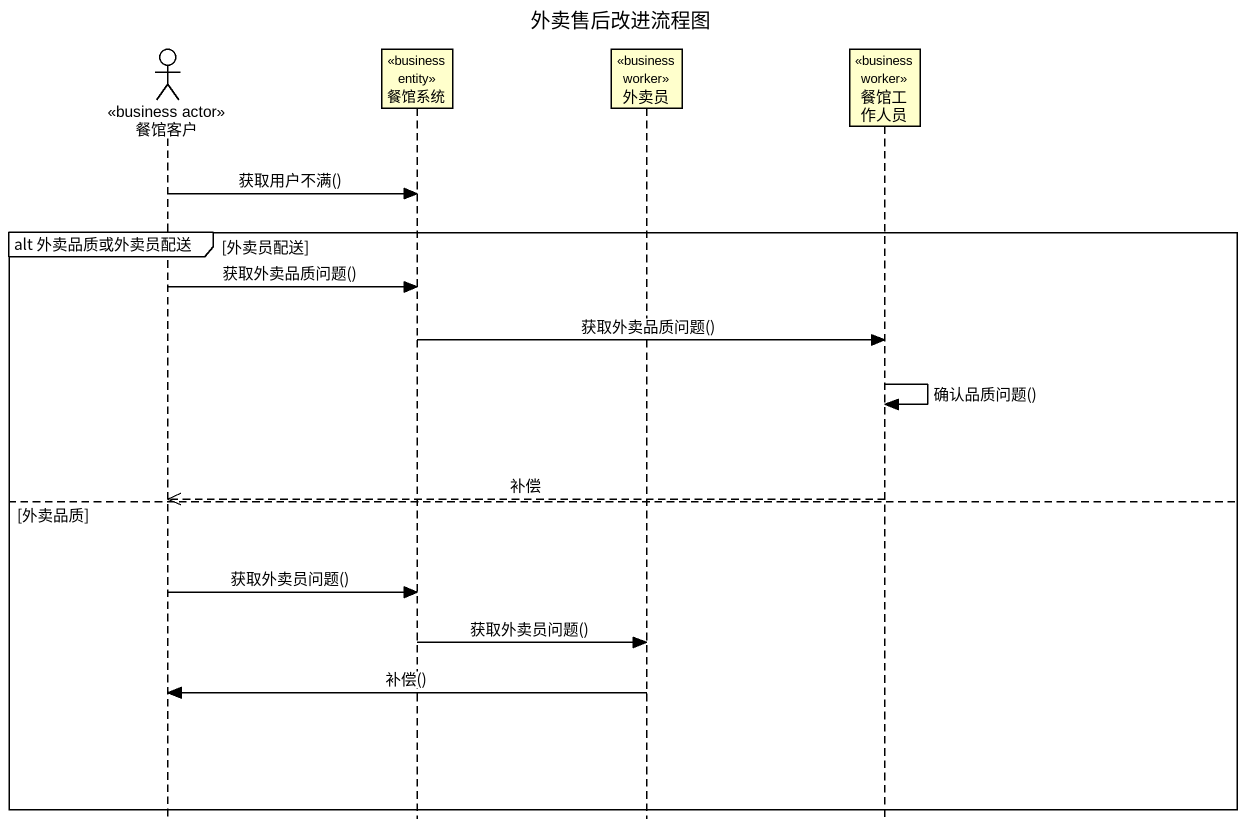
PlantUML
@startuml
title 外卖售后改进流程图
hide footbox
actor 餐馆客户 <<business actor>>
participant 餐馆系统 <<business entity>>
participant 外卖员 <<business worker>>
participant 餐馆工作人员 <<business worker>>

餐馆客户 -> 餐馆系统 : 获取用户不满()
group alt 外卖品质或外卖员配送 [外卖员配送]
  餐馆客户 -> 餐馆系统 : 获取外卖品质问题()
  餐馆系统 -> 餐馆工作人员 : 获取外卖品质问题()
  餐馆工作人员 -> 餐馆工作人员 : 确认品质问题()
  餐馆工作人员 -->> 餐馆客户 : 补偿
else 外卖品质
  餐馆客户 -> 餐馆系统 : 获取外卖员问题()
  餐馆系统 -> 外卖员 : 获取外卖员问题()
  外卖员 -> 餐馆客户 : 补偿()
end
@enduml
